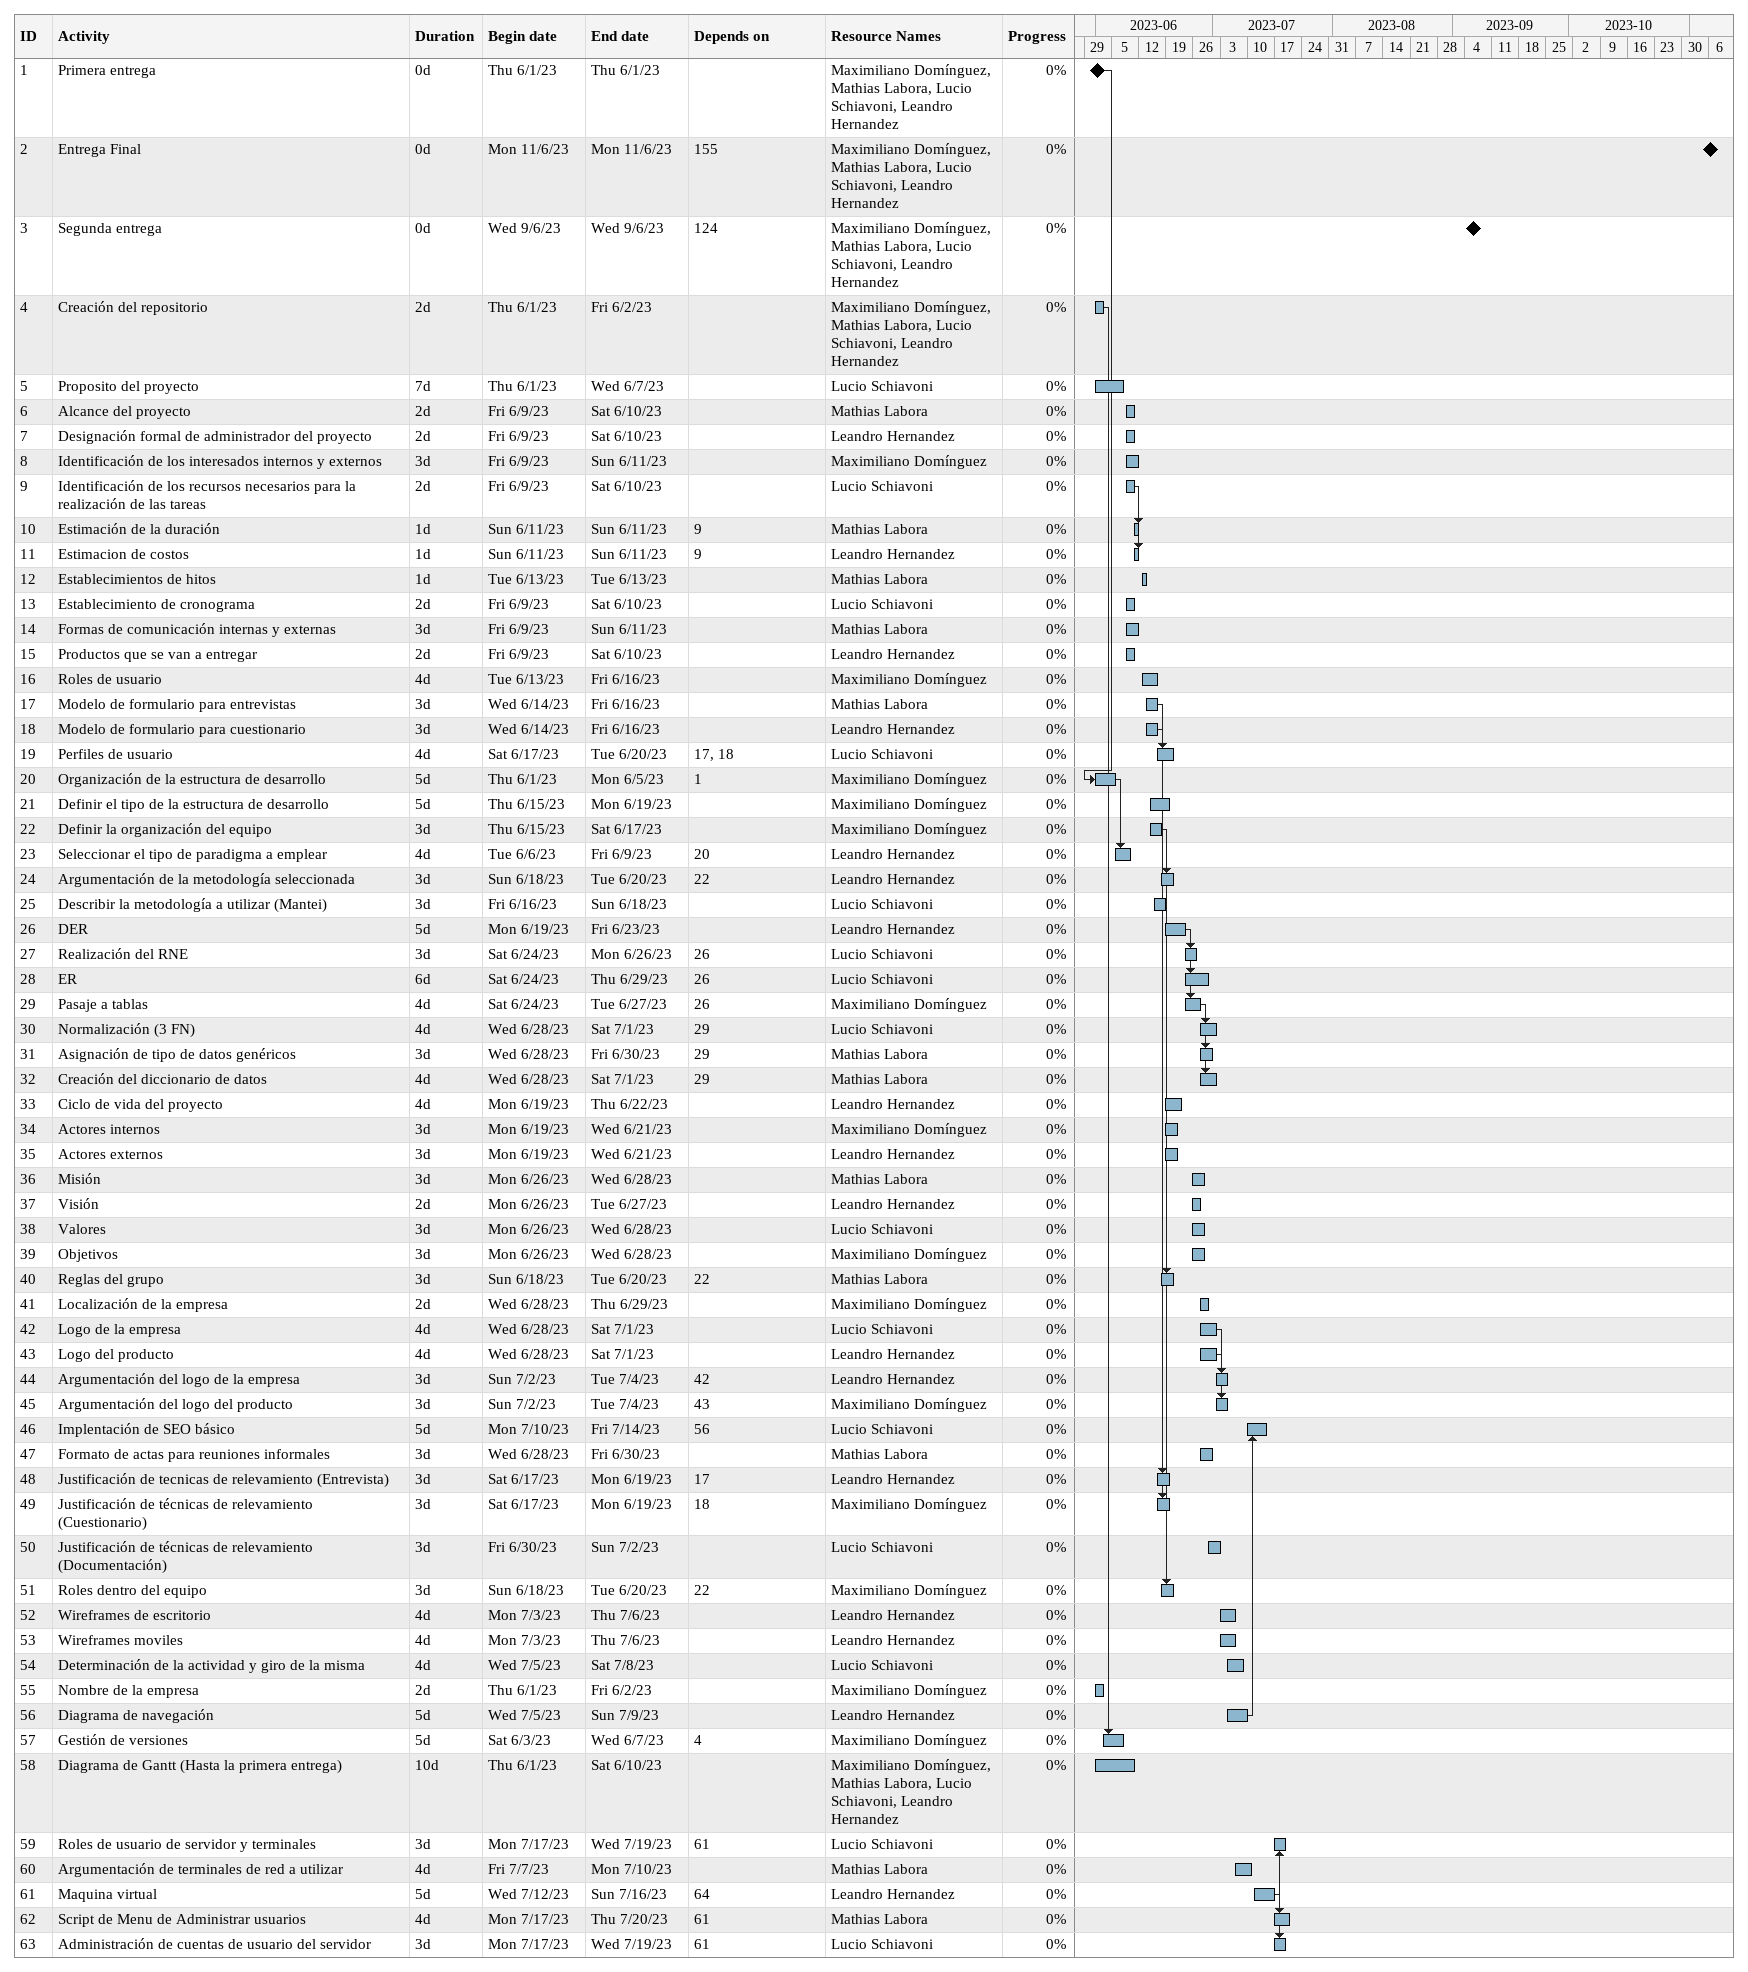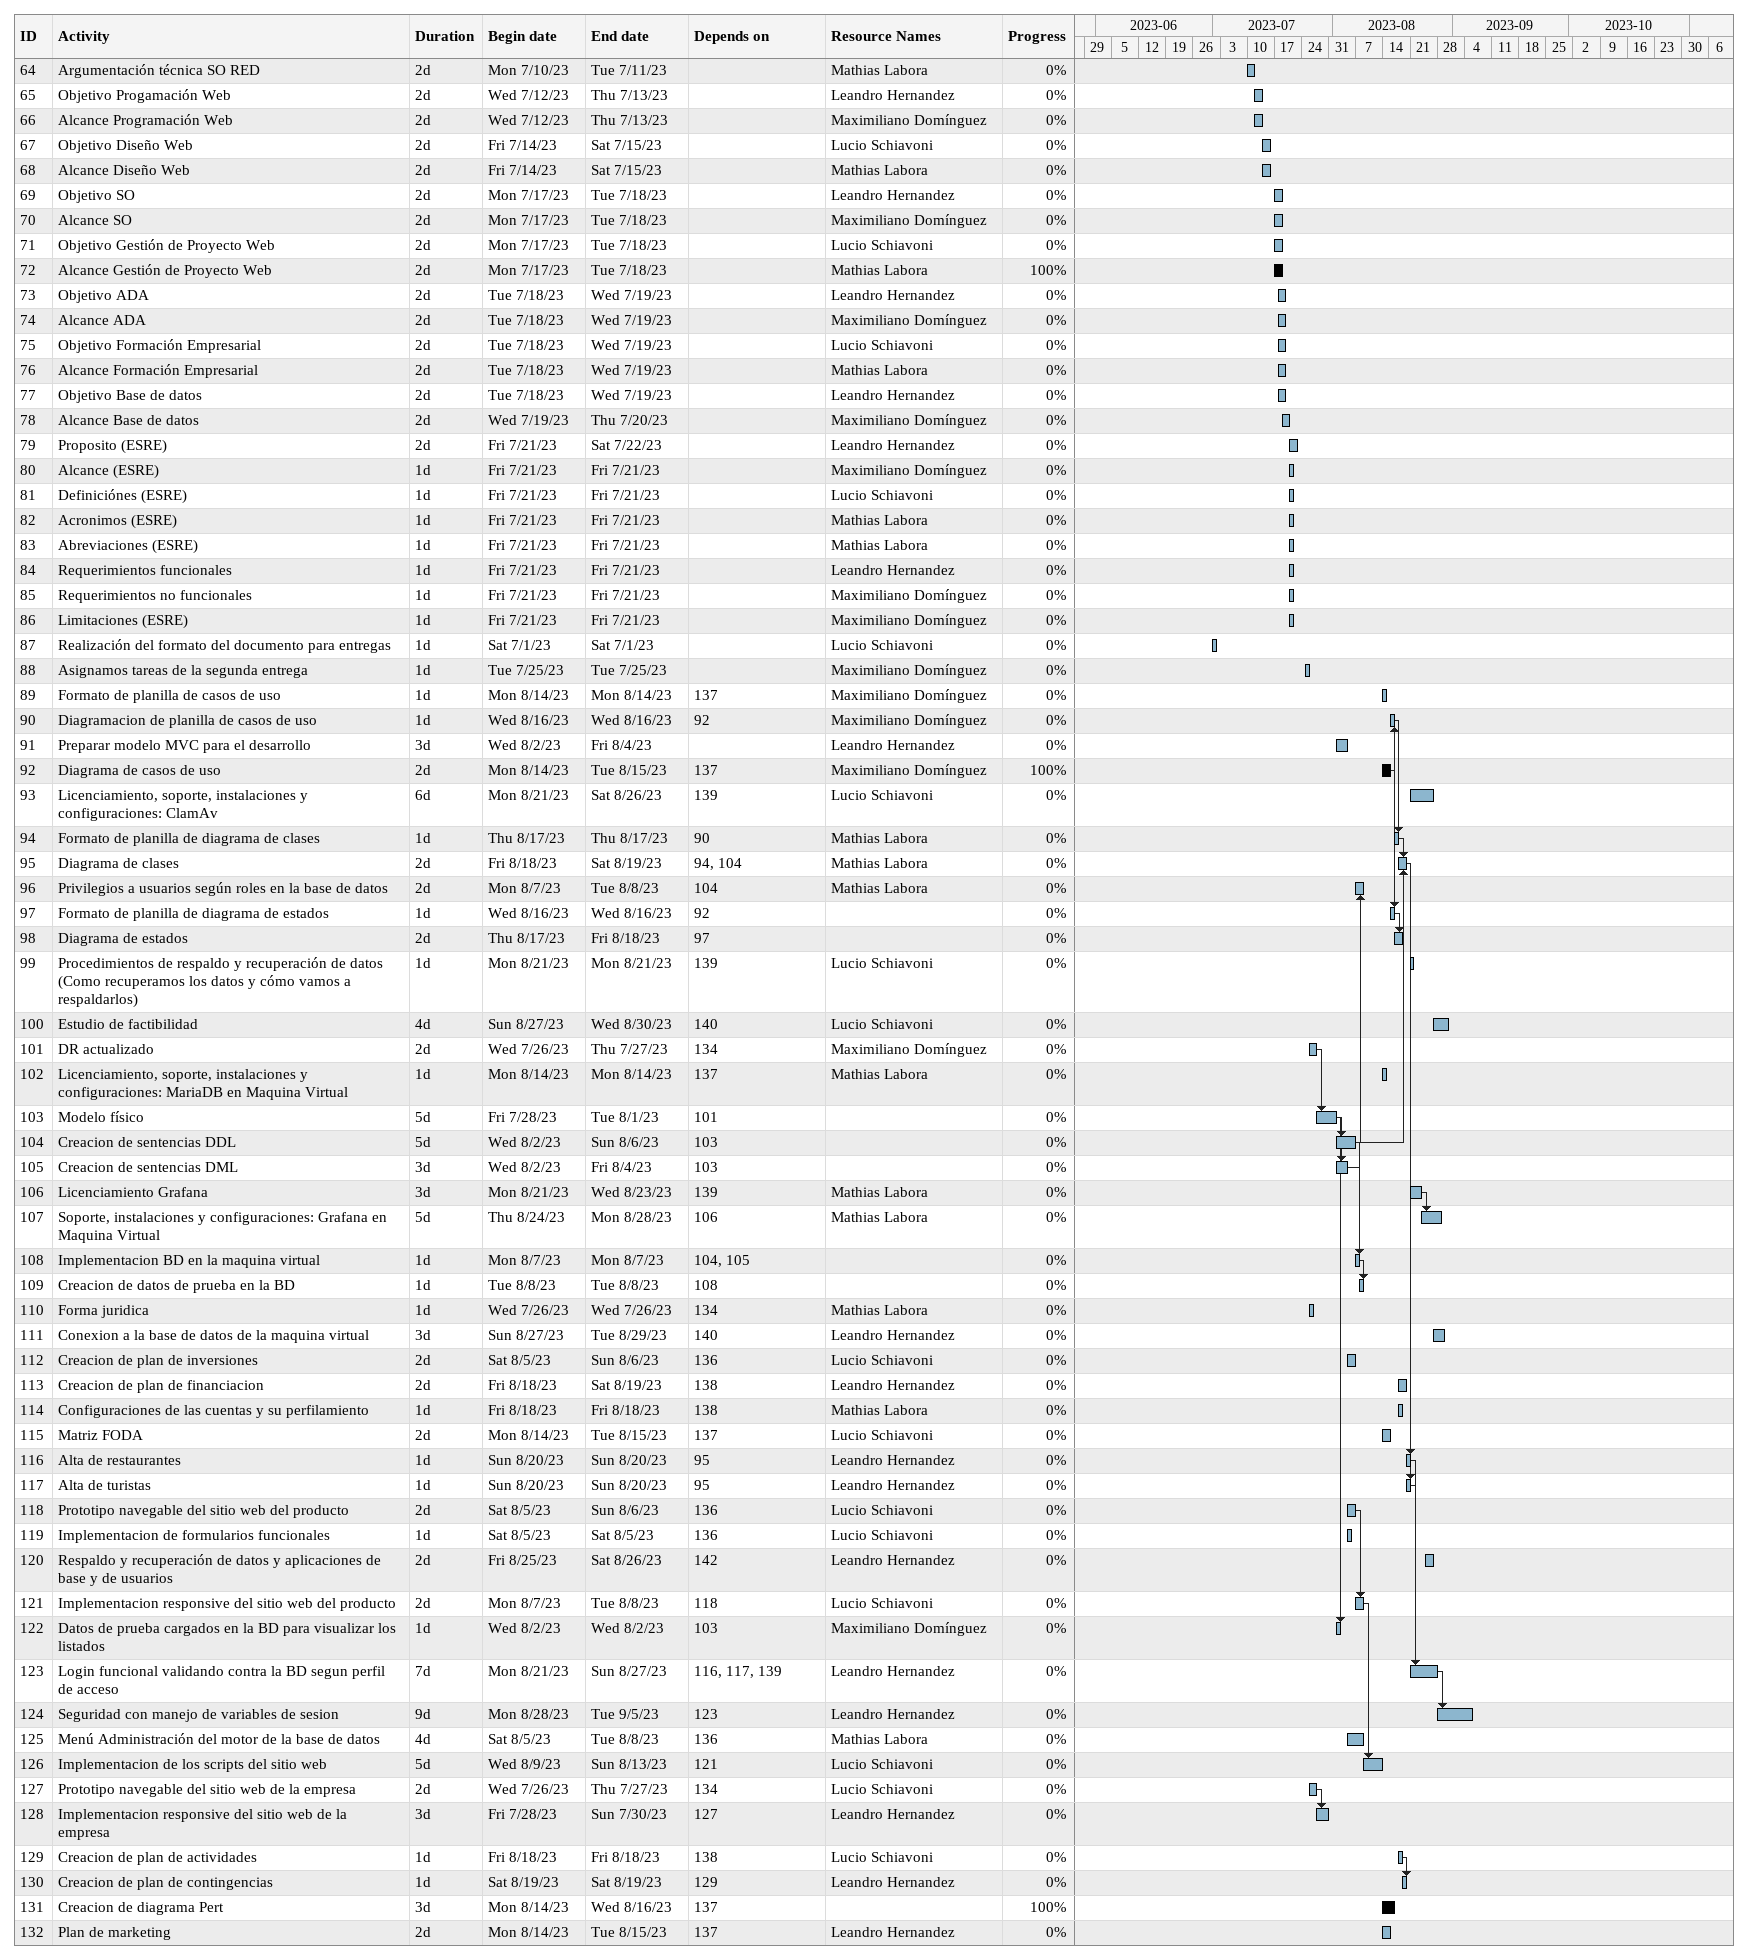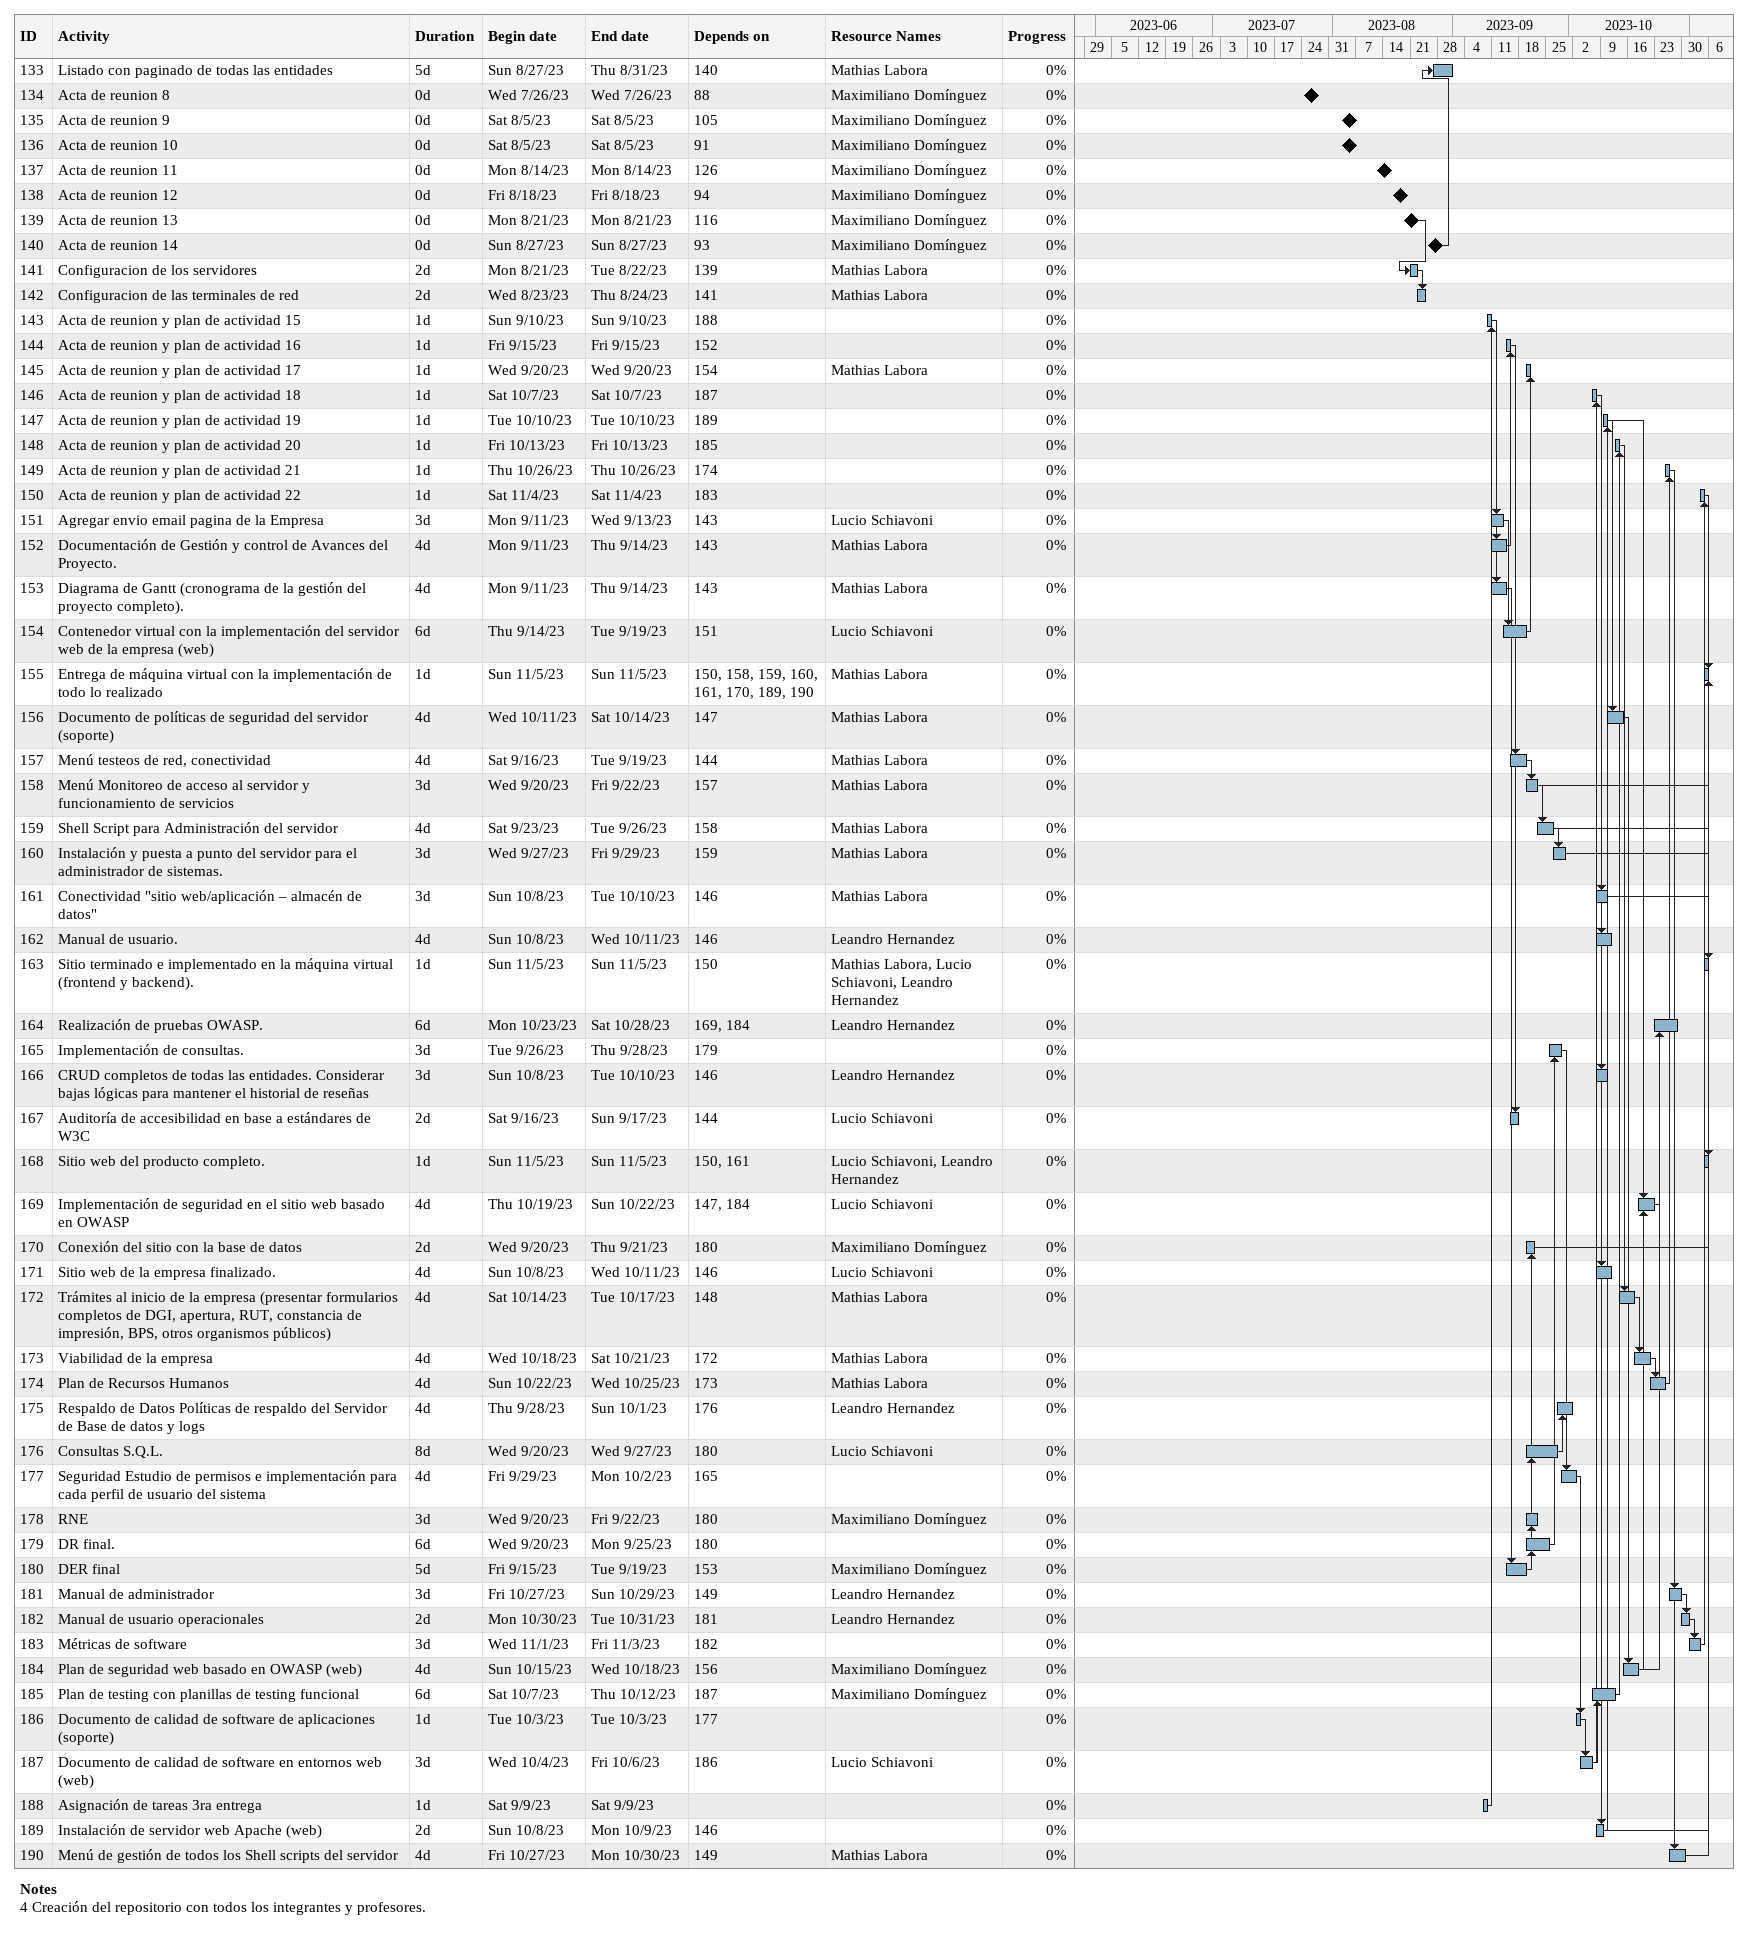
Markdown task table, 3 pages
| ID | Task | Duration | Start | Finish | Predecessors | Resources | % complete |
|---|---|---|---|---|---|---|---|
| 1 | Primera entrega | 0d | 2023-06-01 | 2023-06-01 |  | Maximiliano Domínguez, Mathias Labora, Lucio Schiavoni, Leandro Hernandez | 0 |
| 2 | Entrega Final | 0d | 2023-11-06 | 2023-11-06 | 155 | Maximiliano Domínguez, Mathias Labora, Lucio Schiavoni, Leandro Hernandez | 0 |
| 3 | Segunda entrega | 0d | 2023-09-06 | 2023-09-06 | 124 | Maximiliano Domínguez, Mathias Labora, Lucio Schiavoni, Leandro Hernandez | 0 |
| 4 | Creación del repositorio | 2d | 2023-06-01 | 2023-06-02 |  | Maximiliano Domínguez, Mathias Labora, Lucio Schiavoni, Leandro Hernandez | 0 |
| 5 | Proposito del proyecto | 7d | 2023-06-01 | 2023-06-07 |  | Lucio Schiavoni | 0 |
| 6 | Alcance del proyecto | 2d | 2023-06-09 | 2023-06-10 |  | Mathias Labora | 0 |
| 7 | Designación formal de administrador del proyecto | 2d | 2023-06-09 | 2023-06-10 |  | Leandro Hernandez | 0 |
| 8 | Identificación de los interesados internos y externos | 3d | 2023-06-09 | 2023-06-11 |  | Maximiliano Domínguez | 0 |
| 9 | Identificación de los recursos necesarios para la realización de las tareas | 2d | 2023-06-09 | 2023-06-10 |  | Lucio Schiavoni | 0 |
| 10 | Estimación de la duración | 1d | 2023-06-11 | 2023-06-11 | 9 | Mathias Labora | 0 |
| 11 | Estimacion de costos | 1d | 2023-06-11 | 2023-06-11 | 9 | Leandro Hernandez | 0 |
| 12 | Establecimientos de hitos | 1d | 2023-06-13 | 2023-06-13 |  | Mathias Labora | 0 |
| 13 | Establecimiento de cronograma | 2d | 2023-06-09 | 2023-06-10 |  | Lucio Schiavoni | 0 |
| 14 | Formas de comunicación internas y externas | 3d | 2023-06-09 | 2023-06-11 |  | Mathias Labora | 0 |
| 15 | Productos que se van a entregar | 2d | 2023-06-09 | 2023-06-10 |  | Leandro Hernandez | 0 |
| 16 | Roles de usuario | 4d | 2023-06-13 | 2023-06-16 |  | Maximiliano Domínguez | 0 |
| 17 | Modelo de formulario para entrevistas | 3d | 2023-06-14 | 2023-06-16 |  | Mathias Labora | 0 |
| 18 | Modelo de formulario para cuestionario | 3d | 2023-06-14 | 2023-06-16 |  | Leandro Hernandez | 0 |
| 19 | Perfiles de usuario | 4d | 2023-06-17 | 2023-06-20 | 17, 18 | Lucio Schiavoni | 0 |
| 20 | Organización de la estructura de desarrollo | 5d | 2023-06-01 | 2023-06-05 | 1 | Maximiliano Domínguez | 0 |
| 21 | Definir el tipo de la estructura de desarrollo | 5d | 2023-06-15 | 2023-06-19 |  | Maximiliano Domínguez | 0 |
| 22 | Definir la organización del equipo | 3d | 2023-06-15 | 2023-06-17 |  | Maximiliano Domínguez | 0 |
| 23 | Seleccionar el tipo de paradigma a emplear | 4d | 2023-06-06 | 2023-06-09 | 20 | Leandro Hernandez | 0 |
| 24 | Argumentación de la metodología seleccionada | 3d | 2023-06-18 | 2023-06-20 | 22 | Leandro Hernandez | 0 |
| 25 | Describir la metodología a utilizar (Mantei) | 3d | 2023-06-16 | 2023-06-18 |  | Lucio Schiavoni | 0 |
| 26 | DER | 5d | 2023-06-19 | 2023-06-23 |  | Leandro Hernandez | 0 |
| 27 | Realización del RNE | 3d | 2023-06-24 | 2023-06-26 | 26 | Lucio Schiavoni | 0 |
| 28 | ER | 6d | 2023-06-24 | 2023-06-29 | 26 | Lucio Schiavoni | 0 |
| 29 | Pasaje a tablas | 4d | 2023-06-24 | 2023-06-27 | 26 | Maximiliano Domínguez | 0 |
| 30 | Normalización (3 FN) | 4d | 2023-06-28 | 2023-07-01 | 29 | Lucio Schiavoni | 0 |
| 31 | Asignación de tipo de datos genéricos | 3d | 2023-06-28 | 2023-06-30 | 29 | Mathias Labora | 0 |
| 32 | Creación del diccionario de datos | 4d | 2023-06-28 | 2023-07-01 | 29 | Mathias Labora | 0 |
| 33 | Ciclo de vida del proyecto | 4d | 2023-06-19 | 2023-06-22 |  | Leandro Hernandez | 0 |
| 34 | Actores internos | 3d | 2023-06-19 | 2023-06-21 |  | Maximiliano Domínguez | 0 |
| 35 | Actores externos | 3d | 2023-06-19 | 2023-06-21 |  | Leandro Hernandez | 0 |
| 36 | Misión | 3d | 2023-06-26 | 2023-06-28 |  | Mathias Labora | 0 |
| 37 | Visión | 2d | 2023-06-26 | 2023-06-27 |  | Leandro Hernandez | 0 |
| 38 | Valores | 3d | 2023-06-26 | 2023-06-28 |  | Lucio Schiavoni | 0 |
| 39 | Objetivos | 3d | 2023-06-26 | 2023-06-28 |  | Maximiliano Domínguez | 0 |
| 40 | Reglas del grupo | 3d | 2023-06-18 | 2023-06-20 | 22 | Mathias Labora | 0 |
| 41 | Localización de la empresa | 2d | 2023-06-28 | 2023-06-29 |  | Maximiliano Domínguez | 0 |
| 42 | Logo de la empresa | 4d | 2023-06-28 | 2023-07-01 |  | Lucio Schiavoni | 0 |
| 43 | Logo del producto | 4d | 2023-06-28 | 2023-07-01 |  | Leandro Hernandez | 0 |
| 44 | Argumentación del logo de la empresa | 3d | 2023-07-02 | 2023-07-04 | 42 | Leandro Hernandez | 0 |
| 45 | Argumentación del logo del producto | 3d | 2023-07-02 | 2023-07-04 | 43 | Maximiliano Domínguez | 0 |
| 46 | Implentación de SEO básico | 5d | 2023-07-10 | 2023-07-14 | 56 | Lucio Schiavoni | 0 |
| 47 | Formato de actas para reuniones informales | 3d | 2023-06-28 | 2023-06-30 |  | Mathias Labora | 0 |
| 48 | Justificación de tecnicas de relevamiento (Entrevista) | 3d | 2023-06-17 | 2023-06-19 | 17 | Leandro Hernandez | 0 |
| 49 | Justificación de técnicas de relevamiento (Cuestionario) | 3d | 2023-06-17 | 2023-06-19 | 18 | Maximiliano Domínguez | 0 |
| 50 | Justificación de técnicas de relevamiento (Documentación) | 3d | 2023-06-30 | 2023-07-02 |  | Lucio Schiavoni | 0 |
| 51 | Roles dentro del equipo | 3d | 2023-06-18 | 2023-06-20 | 22 | Maximiliano Domínguez | 0 |
| 52 | Wireframes de escritorio | 4d | 2023-07-03 | 2023-07-06 |  | Leandro Hernandez | 0 |
| 53 | Wireframes moviles | 4d | 2023-07-03 | 2023-07-06 |  | Leandro Hernandez | 0 |
| 54 | Determinación de la actividad y giro de la misma | 4d | 2023-07-05 | 2023-07-08 |  | Lucio Schiavoni | 0 |
| 55 | Nombre de la empresa | 2d | 2023-06-01 | 2023-06-02 |  | Maximiliano Domínguez | 0 |
| 56 | Diagrama de navegación | 5d | 2023-07-05 | 2023-07-09 |  | Leandro Hernandez | 0 |
| 57 | Gestión de versiones | 5d | 2023-06-03 | 2023-06-07 | 4 | Maximiliano Domínguez | 0 |
| 58 | Diagrama de Gantt (Hasta la primera entrega) | 10d | 2023-06-01 | 2023-06-10 |  | Maximiliano Domínguez, Mathias Labora, Lucio Schiavoni, Leandro Hernandez | 0 |
| 59 | Roles de usuario de servidor y terminales | 3d | 2023-07-17 | 2023-07-19 | 61 | Lucio Schiavoni | 0 |
| 60 | Argumentación de terminales de red a utilizar | 4d | 2023-07-07 | 2023-07-10 |  | Mathias Labora | 0 |
| 61 | Maquina virtual | 5d | 2023-07-12 | 2023-07-16 | 64 | Leandro Hernandez | 0 |
| 62 | Script de Menu de Administrar usuarios | 4d | 2023-07-17 | 2023-07-20 | 61 | Mathias Labora | 0 |
| 63 | Administración de cuentas de usuario del servidor | 3d | 2023-07-17 | 2023-07-19 | 61 | Lucio Schiavoni | 0 |
| 64 | Argumentación técnica SO RED | 2d | 2023-07-10 | 2023-07-11 |  | Mathias Labora | 0 |
| 65 | Objetivo Progamación Web | 2d | 2023-07-12 | 2023-07-13 |  | Leandro Hernandez | 0 |
| 66 | Alcance Programación Web | 2d | 2023-07-12 | 2023-07-13 |  | Maximiliano Domínguez | 0 |
| 67 | Objetivo Diseño Web | 2d | 2023-07-14 | 2023-07-15 |  | Lucio Schiavoni | 0 |
| 68 | Alcance Diseño Web | 2d | 2023-07-14 | 2023-07-15 |  | Mathias Labora | 0 |
| 69 | Objetivo SO | 2d | 2023-07-17 | 2023-07-18 |  | Leandro Hernandez | 0 |
| 70 | Alcance SO | 2d | 2023-07-17 | 2023-07-18 |  | Maximiliano Domínguez | 0 |
| 71 | Objetivo Gestión de Proyecto Web | 2d | 2023-07-17 | 2023-07-18 |  | Lucio Schiavoni | 0 |
| 72 | Alcance Gestión de Proyecto Web | 2d | 2023-07-17 | 2023-07-18 |  | Mathias Labora | 100 |
| 73 | Objetivo ADA | 2d | 2023-07-18 | 2023-07-19 |  | Leandro Hernandez | 0 |
| 74 | Alcance ADA | 2d | 2023-07-18 | 2023-07-19 |  | Maximiliano Domínguez | 0 |
| 75 | Objetivo Formación Empresarial | 2d | 2023-07-18 | 2023-07-19 |  | Lucio Schiavoni | 0 |
| 76 | Alcance Formación Empresarial | 2d | 2023-07-18 | 2023-07-19 |  | Mathias Labora | 0 |
| 77 | Objetivo Base de datos | 2d | 2023-07-18 | 2023-07-19 |  | Leandro Hernandez | 0 |
| 78 | Alcance Base de datos | 2d | 2023-07-19 | 2023-07-20 |  | Maximiliano Domínguez | 0 |
| 79 | Proposito (ESRE) | 2d | 2023-07-21 | 2023-07-22 |  | Leandro Hernandez | 0 |
| 80 | Alcance (ESRE) | 1d | 2023-07-21 | 2023-07-21 |  | Maximiliano Domínguez | 0 |
| 81 | Definiciónes (ESRE) | 1d | 2023-07-21 | 2023-07-21 |  | Lucio Schiavoni | 0 |
| 82 | Acronimos (ESRE) | 1d | 2023-07-21 | 2023-07-21 |  | Mathias Labora | 0 |
| 83 | Abreviaciones (ESRE) | 1d | 2023-07-21 | 2023-07-21 |  | Mathias Labora | 0 |
| 84 | Requerimientos funcionales | 1d | 2023-07-21 | 2023-07-21 |  | Leandro Hernandez | 0 |
| 85 | Requerimientos no funcionales | 1d | 2023-07-21 | 2023-07-21 |  | Maximiliano Domínguez | 0 |
| 86 | Limitaciones (ESRE) | 1d | 2023-07-21 | 2023-07-21 |  | Maximiliano Domínguez | 0 |
| 87 | Realización del formato del documento para entregas | 1d | 2023-07-01 | 2023-07-01 |  | Lucio Schiavoni | 0 |
| 88 | Asignamos tareas de la segunda entrega | 1d | 2023-07-25 | 2023-07-25 |  | Maximiliano Domínguez | 0 |
| 89 | Formato de planilla de casos de uso | 1d | 2023-08-14 | 2023-08-14 | 137 | Maximiliano Domínguez | 0 |
| 90 | Diagramacion de planilla de casos de uso | 1d | 2023-08-16 | 2023-08-16 | 92 | Maximiliano Domínguez | 0 |
| 91 | Preparar modelo MVC para el desarrollo | 3d | 2023-08-02 | 2023-08-04 |  | Leandro Hernandez | 0 |
| 92 | Diagrama de casos de uso | 2d | 2023-08-14 | 2023-08-15 | 137 | Maximiliano Domínguez | 100 |
| 93 | Licenciamiento, soporte, instalaciones y configuraciones: ClamAv | 6d | 2023-08-21 | 2023-08-26 | 139 | Lucio Schiavoni | 0 |
| 94 | Formato de planilla de diagrama de clases | 1d | 2023-08-17 | 2023-08-17 | 90 | Mathias Labora | 0 |
| 95 | Diagrama de clases | 2d | 2023-08-18 | 2023-08-19 | 94, 104 | Mathias Labora | 0 |
| 96 | Privilegios a usuarios según roles en la base de datos | 2d | 2023-08-07 | 2023-08-08 | 104 | Mathias Labora | 0 |
| 97 | Formato de planilla de diagrama de estados | 1d | 2023-08-16 | 2023-08-16 | 92 |  | 0 |
| 98 | Diagrama de estados | 2d | 2023-08-17 | 2023-08-18 | 97 |  | 0 |
| 99 | Procedimientos de respaldo y recuperación de datos (Como recuperamos los datos y cómo vamos a respaldarlos) | 1d | 2023-08-21 | 2023-08-21 | 139 | Lucio Schiavoni | 0 |
| 100 | Estudio de factibilidad | 4d | 2023-08-27 | 2023-08-30 | 140 | Lucio Schiavoni | 0 |
| 101 | DR actualizado | 2d | 2023-07-26 | 2023-07-27 | 134 | Maximiliano Domínguez | 0 |
| 102 | Licenciamiento, soporte, instalaciones y configuraciones: MariaDB en Maquina Virtual | 1d | 2023-08-14 | 2023-08-14 | 137 | Mathias Labora | 0 |
| 103 | Modelo físico | 5d | 2023-07-28 | 2023-08-01 | 101 |  | 0 |
| 104 | Creacion de sentencias DDL | 5d | 2023-08-02 | 2023-08-06 | 103 |  | 0 |
| 105 | Creacion de sentencias DML | 3d | 2023-08-02 | 2023-08-04 | 103 |  | 0 |
| 106 | Licenciamiento Grafana | 3d | 2023-08-21 | 2023-08-23 | 139 | Mathias Labora | 0 |
| 107 | Soporte, instalaciones y configuraciones: Grafana en Maquina Virtual | 5d | 2023-08-24 | 2023-08-28 | 106 | Mathias Labora | 0 |
| 108 | Implementacion BD en la maquina virtual | 1d | 2023-08-07 | 2023-08-07 | 104, 105 |  | 0 |
| 109 | Creacion de datos de prueba en la BD | 1d | 2023-08-08 | 2023-08-08 | 108 |  | 0 |
| 110 | Forma juridica | 1d | 2023-07-26 | 2023-07-26 | 134 | Mathias Labora | 0 |
| 111 | Conexion a la base de datos de la maquina virtual | 3d | 2023-08-27 | 2023-08-29 | 140 | Leandro Hernandez | 0 |
| 112 | Creacion de plan de inversiones | 2d | 2023-08-05 | 2023-08-06 | 136 | Lucio Schiavoni | 0 |
| 113 | Creacion de plan de financiacion | 2d | 2023-08-18 | 2023-08-19 | 138 | Leandro Hernandez | 0 |
| 114 | Configuraciones de las cuentas y su perfilamiento | 1d | 2023-08-18 | 2023-08-18 | 138 | Mathias Labora | 0 |
| 115 | Matriz FODA | 2d | 2023-08-14 | 2023-08-15 | 137 | Lucio Schiavoni | 0 |
| 116 | Alta de restaurantes | 1d | 2023-08-20 | 2023-08-20 | 95 | Leandro Hernandez | 0 |
| 117 | Alta de turistas | 1d | 2023-08-20 | 2023-08-20 | 95 | Leandro Hernandez | 0 |
| 118 | Prototipo navegable del sitio web del producto | 2d | 2023-08-05 | 2023-08-06 | 136 | Lucio Schiavoni | 0 |
| 119 | Implementacion de formularios funcionales | 1d | 2023-08-05 | 2023-08-05 | 136 | Lucio Schiavoni | 0 |
| 120 | Respaldo y recuperación de datos y aplicaciones de base y de usuarios | 2d | 2023-08-25 | 2023-08-26 | 142 | Leandro Hernandez | 0 |
| 121 | Implementacion responsive del sitio web del producto | 2d | 2023-08-07 | 2023-08-08 | 118 | Lucio Schiavoni | 0 |
| 122 | Datos de prueba cargados en la BD para visualizar los listados | 1d | 2023-08-02 | 2023-08-02 | 103 | Maximiliano Domínguez | 0 |
| 123 | Login funcional validando contra la BD segun perfil de acceso | 7d | 2023-08-21 | 2023-08-27 | 116, 117, 139 | Leandro Hernandez | 0 |
| 124 | Seguridad con manejo de variables de sesion | 9d | 2023-08-28 | 2023-09-05 | 123 | Leandro Hernandez | 0 |
| 125 | Menú Administración del motor de la base de datos | 4d | 2023-08-05 | 2023-08-08 | 136 | Mathias Labora | 0 |
| 126 | Implementacion de los scripts del sitio web | 5d | 2023-08-09 | 2023-08-13 | 121 | Lucio Schiavoni | 0 |
| 127 | Prototipo navegable del sitio web de la empresa | 2d | 2023-07-26 | 2023-07-27 | 134 | Lucio Schiavoni | 0 |
| 128 | Implementacion responsive del sitio web de la empresa | 3d | 2023-07-28 | 2023-07-30 | 127 | Leandro Hernandez | 0 |
| 129 | Creacion de plan de actividades | 1d | 2023-08-18 | 2023-08-18 | 138 | Lucio Schiavoni | 0 |
| 130 | Creacion de plan de contingencias | 1d | 2023-08-19 | 2023-08-19 | 129 | Leandro Hernandez | 0 |
| 131 | Creacion de diagrama Pert | 3d | 2023-08-14 | 2023-08-16 | 137 |  | 100 |
| 132 | Plan de marketing | 2d | 2023-08-14 | 2023-08-15 | 137 | Leandro Hernandez | 0 |
| 133 | Listado con paginado de todas las entidades | 5d | 2023-08-27 | 2023-08-31 | 140 | Mathias Labora | 0 |
| 134 | Acta de reunion 8 | 0d | 2023-07-26 | 2023-07-26 | 88 | Maximiliano Domínguez | 0 |
| 135 | Acta de reunion 9 | 0d | 2023-08-05 | 2023-08-05 | 105 | Maximiliano Domínguez | 0 |
| 136 | Acta de reunion 10 | 0d | 2023-08-05 | 2023-08-05 | 91 | Maximiliano Domínguez | 0 |
| 137 | Acta de reunion 11 | 0d | 2023-08-14 | 2023-08-14 | 126 | Maximiliano Domínguez | 0 |
| 138 | Acta de reunion 12 | 0d | 2023-08-18 | 2023-08-18 | 94 | Maximiliano Domínguez | 0 |
| 139 | Acta de reunion 13 | 0d | 2023-08-21 | 2023-08-21 | 116 | Maximiliano Domínguez | 0 |
| 140 | Acta de reunion 14 | 0d | 2023-08-27 | 2023-08-27 | 93 | Maximiliano Domínguez | 0 |
| 141 | Configuracion de los servidores | 2d | 2023-08-21 | 2023-08-22 | 139 | Mathias Labora | 0 |
| 142 | Configuracion de las terminales de red | 2d | 2023-08-23 | 2023-08-24 | 141 | Mathias Labora | 0 |
| 143 | Acta de reunion y plan de actividad 15 | 1d | 2023-09-10 | 2023-09-10 | 188 |  | 0 |
| 144 | Acta de reunion y plan de actividad 16 | 1d | 2023-09-15 | 2023-09-15 | 152 |  | 0 |
| 145 | Acta de reunion y plan de actividad 17 | 1d | 2023-09-20 | 2023-09-20 | 154 | Mathias Labora | 0 |
| 146 | Acta de reunion y plan de actividad 18 | 1d | 2023-10-07 | 2023-10-07 | 187 |  | 0 |
| 147 | Acta de reunion y plan de actividad 19 | 1d | 2023-10-10 | 2023-10-10 | 189 |  | 0 |
| 148 | Acta de reunion y plan de actividad 20 | 1d | 2023-10-13 | 2023-10-13 | 185 |  | 0 |
| 149 | Acta de reunion y plan de actividad 21 | 1d | 2023-10-26 | 2023-10-26 | 174 |  | 0 |
| 150 | Acta de reunion y plan de actividad 22 | 1d | 2023-11-04 | 2023-11-04 | 183 |  | 0 |
| 151 | Agregar envio email pagina de la Empresa | 3d | 2023-09-11 | 2023-09-13 | 143 | Lucio Schiavoni | 0 |
| 152 | Documentación de Gestión y control de Avances del Proyecto. | 4d | 2023-09-11 | 2023-09-14 | 143 | Mathias Labora | 0 |
| 153 | Diagrama de Gantt (cronograma de la gestión del proyecto completo). | 4d | 2023-09-11 | 2023-09-14 | 143 | Mathias Labora | 0 |
| 154 | Contenedor virtual con la implementación del servidor web de la empresa (web) | 6d | 2023-09-14 | 2023-09-19 | 151 | Lucio Schiavoni | 0 |
| 155 | Entrega de máquina virtual con la implementación de todo lo realizado | 1d | 2023-11-05 | 2023-11-05 | 150, 158, 159, 160, 161, 170, 189, 190 | Mathias Labora | 0 |
| 156 | Documento de políticas de seguridad del servidor (soporte) | 4d | 2023-10-11 | 2023-10-14 | 147 | Mathias Labora | 0 |
| 157 | Menú testeos de red, conectividad | 4d | 2023-09-16 | 2023-09-19 | 144 | Mathias Labora | 0 |
| 158 | Menú Monitoreo de acceso al servidor y funcionamiento de servicios | 3d | 2023-09-20 | 2023-09-22 | 157 | Mathias Labora | 0 |
| 159 | Shell Script para Administración del servidor | 4d | 2023-09-23 | 2023-09-26 | 158 | Mathias Labora | 0 |
| 160 | Instalación y puesta a punto del servidor para el administrador de sistemas. | 3d | 2023-09-27 | 2023-09-29 | 159 | Mathias Labora | 0 |
| 161 | Conectividad "sitio web/aplicación – almacén de datos" | 3d | 2023-10-08 | 2023-10-10 | 146 | Mathias Labora | 0 |
| 162 | Manual de usuario. | 4d | 2023-10-08 | 2023-10-11 | 146 | Leandro Hernandez | 0 |
| 163 | Sitio terminado e implementado en la máquina virtual (frontend y backend). | 1d | 2023-11-05 | 2023-11-05 | 150 | Mathias Labora, Lucio Schiavoni, Leandro Hernandez | 0 |
| 164 | Realización de pruebas OWASP. | 6d | 2023-10-23 | 2023-10-28 | 169, 184 | Leandro Hernandez | 0 |
| 165 | Implementación de consultas. | 3d | 2023-09-26 | 2023-09-28 | 179 |  | 0 |
| 166 | CRUD completos de todas las entidades. Considerar bajas lógicas para mantener el historial de reseñas | 3d | 2023-10-08 | 2023-10-10 | 146 | Leandro Hernandez | 0 |
| 167 | Auditoría de accesibilidad en base a estándares de W3C | 2d | 2023-09-16 | 2023-09-17 | 144 | Lucio Schiavoni | 0 |
| 168 | Sitio web del producto completo. | 1d | 2023-11-05 | 2023-11-05 | 150, 161 | Lucio Schiavoni, Leandro Hernandez | 0 |
| 169 | Implementación de seguridad en el sitio web basado en OWASP | 4d | 2023-10-19 | 2023-10-22 | 147, 184 | Lucio Schiavoni | 0 |
| 170 | Conexión del sitio con la base de datos | 2d | 2023-09-20 | 2023-09-21 | 180 | Maximiliano Domínguez | 0 |
| 171 | Sitio web de la empresa finalizado. | 4d | 2023-10-08 | 2023-10-11 | 146 | Lucio Schiavoni | 0 |
| 172 | Trámites al inicio de la empresa (presentar formularios completos de DGI, apertura, RUT, constancia de impresión, BPS, otros organismos públicos) | 4d | 2023-10-14 | 2023-10-17 | 148 | Mathias Labora | 0 |
| 173 | Viabilidad de la empresa | 4d | 2023-10-18 | 2023-10-21 | 172 | Mathias Labora | 0 |
| 174 | Plan de Recursos Humanos | 4d | 2023-10-22 | 2023-10-25 | 173 | Mathias Labora | 0 |
| 175 | Respaldo de Datos Políticas de respaldo del Servidor de Base de datos y logs | 4d | 2023-09-28 | 2023-10-01 | 176 | Leandro Hernandez | 0 |
| 176 | Consultas S.Q.L. | 8d | 2023-09-20 | 2023-09-27 | 180 | Lucio Schiavoni | 0 |
| 177 | Seguridad Estudio de permisos e implementación para cada perfil de usuario del sistema | 4d | 2023-09-29 | 2023-10-02 | 165 |  | 0 |
| 178 | RNE | 3d | 2023-09-20 | 2023-09-22 | 180 | Maximiliano Domínguez | 0 |
| 179 | DR final. | 6d | 2023-09-20 | 2023-09-25 | 180 |  | 0 |
| 180 | DER final | 5d | 2023-09-15 | 2023-09-19 | 153 | Maximiliano Domínguez | 0 |
| 181 | Manual de administrador | 3d | 2023-10-27 | 2023-10-29 | 149 | Leandro Hernandez | 0 |
| 182 | Manual de usuario operacionales | 2d | 2023-10-30 | 2023-10-31 | 181 | Leandro Hernandez | 0 |
| 183 | Métricas de software | 3d | 2023-11-01 | 2023-11-03 | 182 |  | 0 |
| 184 | Plan de seguridad web basado en OWASP (web) | 4d | 2023-10-15 | 2023-10-18 | 156 | Maximiliano Domínguez | 0 |
| 185 | Plan de testing con planillas de testing funcional | 6d | 2023-10-07 | 2023-10-12 | 187 | Maximiliano Domínguez | 0 |
| 186 | Documento de calidad de software de aplicaciones (soporte) | 1d | 2023-10-03 | 2023-10-03 | 177 |  | 0 |
| 187 | Documento de calidad de software en entornos web (web) | 3d | 2023-10-04 | 2023-10-06 | 186 | Lucio Schiavoni | 0 |
| 188 | Asignación de tareas 3ra entrega | 1d | 2023-09-09 | 2023-09-09 |  |  | 0 |
| 189 | Instalación de servidor web Apache (web) | 2d | 2023-10-08 | 2023-10-09 | 146 |  | 0 |
| 190 | Menú de gestión de todos los Shell scripts del servidor | 4d | 2023-10-27 | 2023-10-30 | 149 | Mathias Labora | 0 |

Notes
- 4: Creación del repositorio con todos los integrantes y profesores.
